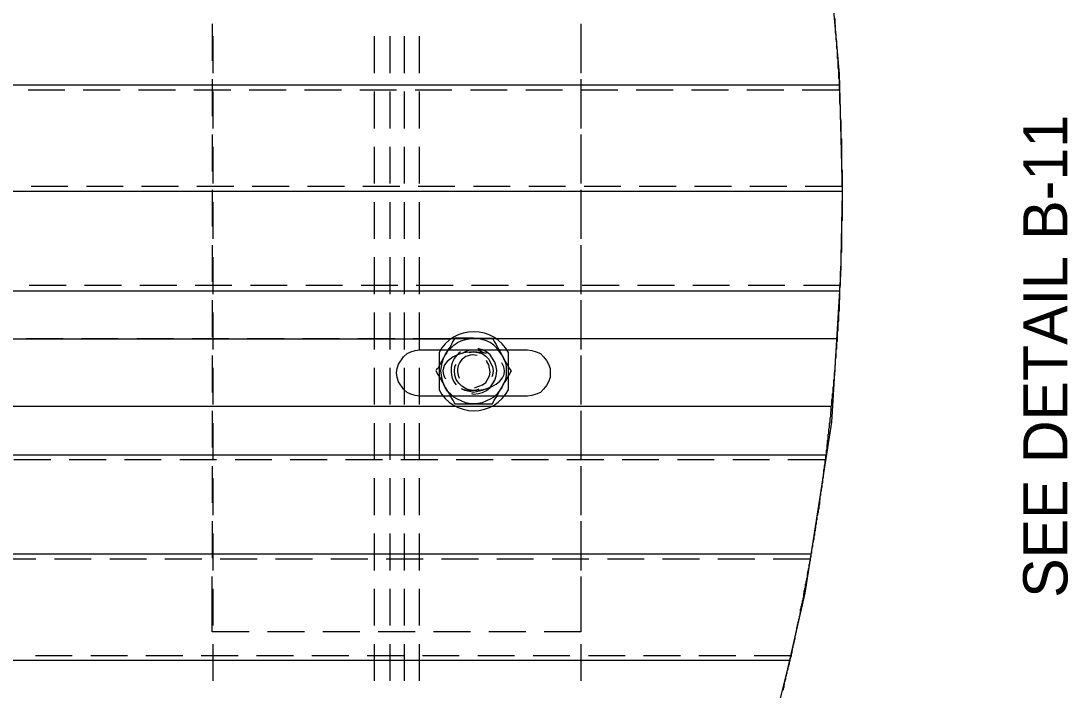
# Model space of a CAD drawing. Extents: x 1.3 to 33.9, y 0.2 to 9.4.
# Drawn here: x 9.045 to 11.175, y 5.313 to 6.675 of the extents above; entities that cross this region are included whole.
import ezdxf

# ---------------------------------------------------------------- set-up
doc = ezdxf.new("R2010")
doc.units = 0
for name, color, linetype in [('SD_P_Dimension Text', 7, 'Continuous'), ('SD_P_Shading', 7, 'Continuous'), ('SD_X_Exist Object Lines', 7, 'Continuous')]:
    doc.layers.add(name, color=color, linetype=linetype)

msp = doc.modelspace()

# ---------------------------------------------------------------- linework, layer by layer
at = {"layer": 'SD_P_Shading'}
msp.add_lwpolyline([(6.1843, 7.6814), (9.4343, 7.6814), (9.4343, 7.8064), (10.1843, 7.8064), (10.1843, 7.8064), (10.1843, 7.6814), (10.493, 7.6814), (10.541, 7.528), (10.5868, 7.3642), (10.6197, 7.2238), (10.6522, 7.0529), (10.685, 6.8399), (10.7029, 6.6435), (10.7098, 6.5676), (10.7124, 6.4633), (10.7159, 6.3261), (10.7125, 6.1595), (10.6937, 5.858), (10.671, 5.7102), (10.6401, 5.5097), (10.6028, 5.347), (10.563, 5.1902)], dxfattribs=at)
at = {"layer": 'SD_X_Exist Object Lines'}
for points in [[(9.4343, 6.6689), (9.4343, 6.5939)], [(10.1843, 6.6689), (10.1843, 6.5939)], [(10.7005, 6.6802), (10.7005, 6.6689), (10.7018, 6.6664), (10.7018, 6.6514), (10.703, 6.6489), (10.703, 6.6377), (10.7043, 6.6339), (10.7043, 6.6202), (10.7055, 6.6164), (10.7055, 6.6002), (10.7068, 6.5964), (10.7068, 6.5789), (10.708, 6.5764), (10.708, 6.5589), (10.7093, 6.5564), (10.7093, 6.5339), (10.7105, 6.5302), (10.7105, 6.5077), (10.7118, 6.5052), (10.7118, 6.4752), (10.713, 6.4727), (10.713, 6.4377), (10.7143, 6.4352), (10.7143, 6.3739), (10.7155, 6.3714), (10.7155, 6.2689), (10.7143, 6.2664), (10.7143, 6.2052), (10.713, 6.2027), (10.713, 6.1677), (10.7118, 6.1652), (10.7118, 6.1364), (10.7105, 6.1327), (10.7105, 6.1077), (10.7093, 6.1052), (10.7093, 6.0852), (10.708, 6.0814), (10.708, 6.0639), (10.7068, 6.0614), (10.7068, 6.0439), (10.7055, 6.0414), (10.7055, 6.0239), (10.7043, 6.0214), (10.7043, 6.0077), (10.703, 6.0039), (10.703, 5.9902), (10.7018, 5.9864), (10.7018, 5.9752), (10.7005, 5.9727), (10.7005, 5.9614), (10.6993, 5.9577), (10.6993, 5.9464), (10.698, 5.9439), (10.698, 5.9314), (10.6968, 5.9289), (10.6968, 5.9177), (10.6955, 5.9152), (10.6955, 5.9064), (10.6943, 5.9027), (10.6943, 5.8914), (10.693, 5.8902), (10.693, 5.8814), (10.6918, 5.8777), (10.6918, 5.8689), (10.6905, 5.8664), (10.6905, 5.8577), (10.6893, 5.8552), (10.6893, 5.8464), (10.688, 5.8439), (10.688, 5.8352), (10.6868, 5.8314), (10.6868, 5.8227), (10.6855, 5.8202), (10.6855, 5.8152), (10.6843, 5.8114), (10.6843, 5.8027), (10.683, 5.8002), (10.683, 5.7914), (10.6818, 5.7889), (10.6818, 5.7827), (10.6805, 5.7814), (10.6805, 5.7727), (10.6793, 5.7689), (10.6793, 5.7639), (10.678, 5.7602), (10.678, 5.7552), (10.6768, 5.7514), (10.6768, 5.7464), (10.6755, 5.7439), (10.6755, 5.7352), (10.6743, 5.7314), (10.6743, 5.7264), (10.673, 5.7227), (10.673, 5.7177), (10.6718, 5.7152), (10.6718, 5.7089), (10.6705, 5.7064), (10.6705, 5.7002), (10.6693, 5.6977), (10.6693, 5.6914), (10.668, 5.6889), (10.668, 5.6827), (10.6668, 5.6802), (10.6668, 5.6739), (10.6655, 5.6714), (10.6655, 5.6689), (10.6643, 5.6664), (10.6643, 5.6602), (10.663, 5.6577), (10.663, 5.6514), (10.6618, 5.6489), (10.6618, 5.6427), (10.6605, 5.6402), (10.6605, 5.6377), (10.6593, 5.6339), (10.6593, 5.6289), (10.658, 5.6252), (10.658, 5.6202), (10.6568, 5.6177), (10.6568, 5.6139), (10.6555, 5.6114), (10.6555, 5.6052), (10.6543, 5.6027), (10.6543, 5.6002), (10.653, 5.5977), (10.653, 5.5914), (10.6518, 5.5902), (10.6518, 5.5839), (10.6505, 5.5814), (10.6505, 5.5764), (10.6493, 5.5727), (10.6493, 5.5702), (10.648, 5.5677), (10.648, 5.5614), (10.6468, 5.5589), (10.6468, 5.5564), (10.6455, 5.5527), (10.6455, 5.5502), (10.6443, 5.5477), (10.6443, 5.5414), (10.643, 5.5389), (10.643, 5.5364), (10.6418, 5.5327), (10.6418, 5.5302), (10.6405, 5.5277), (10.6405, 5.5214), (10.6393, 5.5189), (10.6393, 5.5164), (10.638, 5.5139), (10.638, 5.5102), (10.6368, 5.5077), (10.6368, 5.5014), (10.6355, 5.4989), (10.6355, 5.4964), (10.6343, 5.4939), (10.6343, 5.4902), (10.633, 5.4877), (10.633, 5.4852), (10.6318, 5.4814), (10.6318, 5.4789), (10.6305, 5.4764), (10.6305, 5.4702), (10.6293, 5.4677), (10.6293, 5.4652), (10.628, 5.4627), (10.628, 5.4589), (10.6268, 5.4564), (10.6268, 5.4539), (10.6255, 5.4502), (10.6255, 5.4477), (10.6243, 5.4452), (10.6243, 5.4427), (10.623, 5.4389), (10.623, 5.4364), (10.6218, 5.4339), (10.6218, 5.4314), (10.6205, 5.4277), (10.6205, 5.4252), (10.6193, 5.4227), (10.6193, 5.4164), (10.618, 5.4139), (10.618, 5.4114), (10.6168, 5.4077), (10.6168, 5.4052), (10.6155, 5.4027), (10.6155, 5.4002), (10.6143, 5.3964), (10.6143, 5.3939), (10.613, 5.3914), (10.613, 5.3889), (10.6118, 5.3852), (10.6118, 5.3827), (10.6105, 5.3802), (10.6105, 5.3777), (10.6093, 5.3752), (10.6093, 5.3727), (10.608, 5.3689), (10.608, 5.3664), (10.6068, 5.3639), (10.6068, 5.3614), (10.6055, 5.3577), (10.6055, 5.3552), (10.603, 5.3502), (10.603, 5.3464), (10.6018, 5.3439), (10.6018, 5.3414), (10.6005, 5.3389), (10.6005, 5.3352), (10.5993, 5.3327), (10.5993, 5.3302), (10.598, 5.3277), (10.598, 5.3239), (10.5968, 5.3214), (10.5968, 5.3189), (10.5955, 5.3164), (10.5955, 5.3127)], [(9.4355, 6.6439), (9.4355, 6.5689)], [(9.7643, 6.5689), (9.7643, 6.6439)], [(9.7955, 6.6439), (9.7955, 6.5689)], [(9.8243, 6.6439), (9.8243, 6.5689)], [(9.8555, 6.5689), (9.8555, 6.6439)], [(10.1843, 6.6439), (10.1843, 6.5689)], [(10.7155, 6.3277), (4.4968, 6.3277), (4.4968, 6.5452), (10.7093, 6.5452)], [(9.4343, 6.5564), (9.4343, 6.4814)], [(10.1843, 6.5564), (10.1843, 6.4814)], [(9.1343, 6.5339), (9.0593, 6.5339)], [(9.2468, 6.5339), (9.1718, 6.5339)], [(9.3593, 6.5339), (9.2843, 6.5339)], [(9.4718, 6.5339), (9.3968, 6.5339)], [(9.4355, 6.5314), (9.4355, 6.4564)], [(9.5843, 6.5339), (9.5093, 6.5339)], [(9.6968, 6.5339), (9.6218, 6.5339)], [(9.8093, 6.5339), (9.7343, 6.5339)], [(9.7643, 6.4564), (9.7643, 6.5314)], [(9.7955, 6.5314), (9.7955, 6.4564)], [(9.8243, 6.5314), (9.8243, 6.4564)], [(9.9218, 6.5339), (9.8468, 6.5339)], [(9.8555, 6.4564), (9.8555, 6.5314)], [(10.0343, 6.5339), (9.9593, 6.5339)], [(10.1468, 6.5339), (10.0718, 6.5339)], [(10.2593, 6.5339), (10.1843, 6.5339)], [(10.1843, 6.5314), (10.1843, 6.4564)], [(10.3718, 6.5339), (10.2968, 6.5339)], [(10.4843, 6.5339), (10.4093, 6.5339)], [(10.5968, 6.5339), (10.5218, 6.5339)], [(10.7093, 6.5339), (10.6343, 6.5339)], [(9.4343, 6.4439), (9.4343, 6.3689)], [(10.1843, 6.4439), (10.1843, 6.3689)], [(9.4355, 6.4189), (9.4355, 6.3439)], [(9.7643, 6.3439), (9.7643, 6.4189)], [(9.7955, 6.4189), (9.7955, 6.3439)], [(9.8243, 6.4189), (9.8243, 6.3439)], [(9.8555, 6.3439), (9.8555, 6.4189)], [(10.1843, 6.4189), (10.1843, 6.3439)], [(9.1405, 6.3377), (9.0655, 6.3377)], [(9.253, 6.3377), (9.178, 6.3377)], [(9.3655, 6.3377), (9.2905, 6.3377)], [(9.478, 6.3377), (9.403, 6.3377)], [(9.4343, 6.3314), (9.4343, 6.2564)], [(9.5905, 6.3377), (9.5155, 6.3377)], [(9.703, 6.3377), (9.628, 6.3377)], [(9.8155, 6.3377), (9.7405, 6.3377)], [(9.928, 6.3377), (9.853, 6.3377)], [(10.0405, 6.3377), (9.9655, 6.3377)], [(10.153, 6.3377), (10.078, 6.3377)], [(10.1843, 6.3314), (10.1843, 6.2564)], [(10.2655, 6.3377), (10.1905, 6.3377)], [(10.378, 6.3377), (10.303, 6.3377)], [(10.4905, 6.3377), (10.4155, 6.3377)], [(10.603, 6.3377), (10.528, 6.3377)], [(10.7155, 6.3377), (10.6405, 6.3377)], [(9.4355, 6.3064), (9.4355, 6.2314)], [(9.7643, 6.2314), (9.7643, 6.3064)], [(9.7955, 6.3064), (9.7955, 6.2314)], [(9.8243, 6.3064), (9.8243, 6.2314)], [(9.8555, 6.2314), (9.8555, 6.3064)], [(10.1843, 6.3064), (10.1843, 6.2314)], [(9.4343, 6.2189), (9.4343, 6.1439)], [(10.1843, 6.2189), (10.1843, 6.1439)], [(9.4355, 6.1939), (9.4355, 6.1189)], [(9.7643, 6.1189), (9.7643, 6.1939)], [(9.7955, 6.1939), (9.7955, 6.1189)], [(9.8243, 6.1939), (9.8243, 6.1189)], [(9.8555, 6.1189), (9.8555, 6.1939)], [(10.1843, 6.1939), (10.1843, 6.1189)], [(9.1368, 6.1364), (9.0618, 6.1364)], [(9.2493, 6.1364), (9.1743, 6.1364)], [(9.3618, 6.1364), (9.2868, 6.1364)], [(9.4743, 6.1364), (9.3993, 6.1364)], [(9.5868, 6.1364), (9.5118, 6.1364)], [(9.6993, 6.1364), (9.6243, 6.1364)], [(9.8118, 6.1364), (9.7368, 6.1364)], [(9.9243, 6.1364), (9.8493, 6.1364)], [(10.0368, 6.1364), (9.9618, 6.1364)], [(10.1493, 6.1364), (10.0743, 6.1364)], [(10.2618, 6.1364), (10.1868, 6.1364)], [(10.3743, 6.1364), (10.2993, 6.1364)], [(10.4868, 6.1364), (10.4118, 6.1364)], [(10.5993, 6.1364), (10.5243, 6.1364)], [(10.7118, 6.1364), (10.6368, 6.1364)], [(10.7105, 6.1252), (6.1843, 6.1252)], [(9.4343, 6.1064), (9.4343, 6.0314)], [(10.1843, 6.1064), (10.1843, 6.0314)], [(9.4355, 6.0814), (9.4355, 6.0064)], [(9.7643, 6.0064), (9.7643, 6.0814)], [(9.7955, 6.0814), (9.7955, 6.0064)], [(9.8243, 6.0814), (9.8243, 6.0064)], [(9.8555, 6.0064), (9.8555, 6.0814)], [(10.1843, 6.0814), (10.1843, 6.0064)], [(4.4968, 6.0277), (9.9193, 6.0277)], [(9.1305, 6.0277), (9.0555, 6.0277)], [(9.243, 6.0277), (9.168, 6.0277)], [(9.3555, 6.0277), (9.2805, 6.0277)], [(9.468, 6.0277), (9.393, 6.0277)], [(9.5805, 6.0277), (9.5055, 6.0277)], [(9.693, 6.0277), (9.618, 6.0277)], [(9.8055, 6.0277), (9.7305, 6.0277)], [(9.918, 6.0277), (9.843, 6.0277)], [(10.013, 6.0277), (9.938, 6.0277), (9.9193, 6.0277)], [(10.0305, 6.0277), (9.9555, 6.0277)], [(9.9618, 5.9164), (9.9655, 5.9152), (9.9755, 5.9164), (9.9843, 5.9189), (9.9918, 5.9227), (9.9993, 5.9289), (10.0043, 5.9364), (10.0093, 5.9439), (10.0118, 5.9527), (10.013, 5.9627), (10.0118, 5.9714), (10.0093, 5.9802), (10.0043, 5.9877), (9.9993, 5.9952), (9.9918, 6.0014), (9.9843, 6.0052), (9.9755, 6.0077), (9.9743, 6.0089)], [(10.7055, 6.0277), (10.013, 6.0277)], [(10.143, 6.0277), (10.068, 6.0277)], [(10.2555, 6.0277), (10.1805, 6.0277)], [(10.368, 6.0277), (10.293, 6.0277)], [(10.4805, 6.0277), (10.4055, 6.0277)], [(10.593, 6.0277), (10.518, 6.0277)], [(10.7055, 6.0277), (10.6305, 6.0277)], [(9.4343, 5.9939), (9.4343, 5.9189)], [(9.9043, 5.9114), (9.8568, 5.9114), (9.8468, 5.9127), (9.838, 5.9152), (9.8305, 5.9189), (9.823, 5.9252), (9.813, 5.9402), (9.8105, 5.9489), (9.8093, 5.9589), (9.8105, 5.9677), (9.813, 5.9764), (9.823, 5.9914), (9.8305, 5.9977), (9.838, 6.0014), (9.8468, 6.0039), (9.8568, 6.0052), (9.898, 6.0052)], [(9.8955, 6.0002), (9.8955, 5.9239)], [(9.898, 6.0052), (9.973, 6.0052), (10.033, 6.0052)], [(9.9918, 5.9989), (9.9893, 5.9989), (9.9805, 6.0002), (9.9655, 6.0014), (9.9505, 6.0002), (9.943, 5.9989), (9.933, 5.9952), (9.9243, 5.9914), (9.918, 5.9864), (9.9118, 5.9814), (9.9068, 5.9752), (9.9043, 5.9689), (9.903, 5.9627), (9.9043, 5.9552), (9.9068, 5.9489), (9.9093, 5.9464)], [(9.943, 5.9989), (9.948, 6.0014), (9.9543, 6.0039), (9.9605, 6.0052), (9.9655, 6.0052), (9.9718, 6.0052), (9.978, 6.0039), (9.983, 6.0014), (9.9893, 5.9989)], [(9.9568, 6.0002), (9.9655, 6.0014), (9.9743, 6.0002), (9.983, 5.9977), (9.9905, 5.9927), (9.9968, 5.9864), (10.0005, 5.9789), (10.0043, 5.9714), (10.0055, 5.9627), (10.0043, 5.9539), (10.003, 5.9502)], [(10.033, 6.0052), (10.0755, 6.0052), (10.0843, 6.0039), (10.093, 6.0014), (10.1018, 5.9977), (10.108, 5.9914), (10.1143, 5.9839), (10.118, 5.9764), (10.1218, 5.9677), (10.1218, 5.9489), (10.118, 5.9402), (10.1143, 5.9327), (10.108, 5.9252), (10.1018, 5.9189), (10.093, 5.9152), (10.0843, 5.9127), (10.0755, 5.9114), (10.028, 5.9114)], [(10.0368, 5.9239), (10.0368, 6.0002)], [(10.1843, 5.9939), (10.1843, 5.9189)], [(9.4355, 5.9689), (9.4355, 5.8939)], [(9.7643, 5.8939), (9.7643, 5.9689)], [(9.7955, 5.9689), (9.7955, 5.8939)], [(9.8243, 5.9689), (9.8243, 5.8939)], [(9.8555, 5.8939), (9.8555, 5.9689)], [(9.9768, 5.9252), (9.9743, 5.9239), (9.9655, 5.9227), (9.9568, 5.9239), (9.9493, 5.9264), (9.9418, 5.9314), (9.9355, 5.9377), (9.9305, 5.9452), (9.928, 5.9539), (9.9268, 5.9627), (9.928, 5.9714), (9.9305, 5.9764)], [(9.968, 5.9289), (9.9693, 5.9289), (9.9768, 5.9314), (9.9843, 5.9339), (9.9905, 5.9389), (9.9943, 5.9452), (9.998, 5.9527), (9.9993, 5.9602), (9.998, 5.9677), (9.9968, 5.9752), (9.993, 5.9814), (9.9918, 5.9839)], [(10.1843, 5.9689), (10.1843, 5.8939)], [(9.9405, 5.9264), (9.943, 5.9252), (9.9505, 5.9239), (9.9643, 5.9227), (9.9655, 5.9227), (9.9805, 5.9239), (9.9893, 5.9252), (9.983, 5.9227), (9.978, 5.9214), (9.9718, 5.9202), (9.9655, 5.9189), (9.9605, 5.9202), (9.9543, 5.9214), (9.948, 5.9227), (9.943, 5.9252)], [(10.028, 5.9114), (9.953, 5.9114), (9.9043, 5.9114)], [(9.9318, 5.8902), (4.4968, 5.8902), (4.4968, 5.7914), (10.683, 5.7914)], [(9.118, 5.8902), (9.043, 5.8902)], [(9.2305, 5.8902), (9.1555, 5.8902)], [(9.343, 5.8902), (9.268, 5.8902)], [(9.4555, 5.8902), (9.3805, 5.8902)], [(9.4343, 5.8814), (9.4343, 5.8064)], [(9.568, 5.8902), (9.493, 5.8902)], [(9.6805, 5.8902), (9.6055, 5.8902)], [(9.793, 5.8902), (9.718, 5.8902)], [(9.9055, 5.8902), (9.8305, 5.8902)], [(9.9993, 5.8902), (9.9318, 5.8902)], [(10.018, 5.8902), (9.943, 5.8902)], [(9.9655, 5.8952), (9.9718, 5.8952), (9.988, 5.8952), (10.0043, 5.8952)], [(10.693, 5.8902), (9.9993, 5.8902)], [(10.1305, 5.8902), (10.0555, 5.8902)], [(10.243, 5.8902), (10.168, 5.8902)], [(10.1843, 5.8814), (10.1843, 5.8064)], [(10.3555, 5.8902), (10.2805, 5.8902)], [(10.468, 5.8902), (10.393, 5.8902)], [(10.5805, 5.8902), (10.5055, 5.8902)], [(10.693, 5.8902), (10.618, 5.8902)], [(9.4355, 5.8564), (9.4355, 5.7814)], [(9.7643, 5.7814), (9.7643, 5.8564)], [(9.7955, 5.8564), (9.7955, 5.7814)], [(9.8243, 5.8564), (9.8243, 5.7814)], [(9.8555, 5.7814), (9.8555, 5.8564)], [(10.1843, 5.8564), (10.1843, 5.7814)], [(9.1055, 5.7814), (9.0305, 5.7814)], [(9.218, 5.7814), (9.143, 5.7814)], [(9.3305, 5.7814), (9.2555, 5.7814)], [(9.443, 5.7814), (9.368, 5.7814)], [(9.5555, 5.7814), (9.4805, 5.7814)], [(9.668, 5.7814), (9.593, 5.7814)], [(9.7805, 5.7814), (9.7055, 5.7814)], [(9.893, 5.7814), (9.818, 5.7814)], [(10.0055, 5.7814), (9.9305, 5.7814)], [(10.118, 5.7814), (10.043, 5.7814)], [(10.2305, 5.7814), (10.1555, 5.7814)], [(10.343, 5.7814), (10.268, 5.7814)], [(10.4555, 5.7814), (10.3805, 5.7814)], [(10.568, 5.7814), (10.493, 5.7814)], [(10.6805, 5.7814), (10.6055, 5.7814)], [(9.4343, 5.7689), (9.4343, 5.6939)], [(10.1843, 5.7689), (10.1843, 5.6939)], [(9.4355, 5.7439), (9.4355, 5.6689)], [(9.7643, 5.6689), (9.7643, 5.7439)], [(9.7955, 5.7439), (9.7955, 5.6689)], [(9.8243, 5.7439), (9.8243, 5.6689)], [(9.8555, 5.6689), (9.8555, 5.7439)], [(10.1843, 5.7439), (10.1843, 5.6689)], [(9.4343, 5.6564), (9.4343, 5.5814)], [(10.1843, 5.6564), (10.1843, 5.5814)], [(9.4355, 5.6314), (9.4355, 5.5564)], [(9.7643, 5.5564), (9.7643, 5.6314)], [(9.7955, 5.6314), (9.7955, 5.5564)], [(9.8243, 5.6314), (9.8243, 5.5564)], [(9.8555, 5.5564), (9.8555, 5.6314)], [(10.1843, 5.6314), (10.1843, 5.5564)], [(10.6093, 5.3727), (4.4968, 5.3727), (4.4968, 5.5902), (10.6518, 5.5902)], [(9.0755, 5.5789), (9.0005, 5.5789)], [(9.188, 5.5789), (9.113, 5.5789)], [(9.3005, 5.5789), (9.2255, 5.5789)], [(9.413, 5.5789), (9.338, 5.5789)], [(9.5255, 5.5789), (9.4505, 5.5789)], [(9.638, 5.5789), (9.563, 5.5789)], [(9.7505, 5.5789), (9.6755, 5.5789)], [(9.863, 5.5789), (9.788, 5.5789)], [(9.9755, 5.5789), (9.9005, 5.5789)], [(10.088, 5.5789), (10.013, 5.5789)], [(10.2005, 5.5789), (10.1255, 5.5789)], [(10.313, 5.5789), (10.238, 5.5789)], [(10.4255, 5.5789), (10.3505, 5.5789)], [(10.538, 5.5789), (10.463, 5.5789)], [(10.6505, 5.5789), (10.5755, 5.5789)], [(9.5093, 5.4314), (9.4343, 5.4314), (9.4343, 5.4689), (9.4343, 5.5439)], [(10.1843, 5.5439), (10.1843, 5.4689), (10.1843, 5.4314), (10.1093, 5.4314)], [(9.4355, 5.5189), (9.4355, 5.4439)], [(9.7643, 5.4439), (9.7643, 5.5189)], [(9.7955, 5.5189), (9.7955, 5.4439)], [(9.8243, 5.5189), (9.8243, 5.4439)], [(9.8555, 5.4439), (9.8555, 5.5189)], [(10.1843, 5.5189), (10.1843, 5.4439)], [(9.6218, 5.4314), (9.5468, 5.4314)], [(9.7343, 5.4314), (9.6593, 5.4314)], [(9.8468, 5.4314), (9.7718, 5.4314)], [(9.9593, 5.4314), (9.8843, 5.4314)], [(10.0718, 5.4314), (9.9968, 5.4314)], [(9.4355, 5.4064), (9.4355, 5.3314)], [(9.7643, 5.3314), (9.7643, 5.4064)], [(9.7955, 5.4064), (9.7955, 5.3314)], [(9.8243, 5.4064), (9.8243, 5.3314)], [(9.8555, 5.3314), (9.8555, 5.4064)], [(10.1843, 5.4064), (10.1843, 5.3314)], [(9.1493, 5.3827), (9.0743, 5.3827)], [(9.2618, 5.3827), (9.1868, 5.3827)], [(9.3743, 5.3827), (9.2993, 5.3827)], [(9.4868, 5.3827), (9.4118, 5.3827)], [(9.5993, 5.3827), (9.5243, 5.3827)], [(9.7118, 5.3827), (9.6368, 5.3827)], [(9.8243, 5.3827), (9.7493, 5.3827)], [(9.9368, 5.3827), (9.8618, 5.3827)], [(10.0493, 5.3827), (9.9743, 5.3827)], [(10.1618, 5.3827), (10.0868, 5.3827)], [(10.2743, 5.3827), (10.1993, 5.3827)], [(10.3868, 5.3827), (10.3118, 5.3827)], [(10.4993, 5.3827), (10.4243, 5.3827)], [(10.6118, 5.3827), (10.5368, 5.3827)]]:
    msp.add_lwpolyline(points, dxfattribs=at)
for points in [[(9.9655, 6.0289), (9.958, 6.0289), (9.9518, 6.0289), (9.9443, 6.0289), (9.9368, 6.0289), (9.928, 6.0289), (9.923, 6.0214), (9.9193, 6.0139), (9.9143, 6.0064), (9.9105, 5.9989), (9.908, 5.9952), (9.913, 6.0027), (9.9193, 6.0089), (9.9255, 6.0152), (9.933, 6.0202), (9.9405, 6.0239), (9.9493, 6.0264), (9.9568, 6.0277)], [(10.0043, 6.0289), (10.008, 6.0227), (10.0118, 6.0164), (10.0155, 6.0089), (10.0193, 6.0027), (10.023, 5.9952), (10.018, 6.0027), (10.013, 6.0089), (10.0068, 6.0152), (9.9993, 6.0202), (9.9918, 6.0239), (9.983, 6.0264), (9.9743, 6.0277), (9.9655, 6.0289), (9.9718, 6.0289), (9.988, 6.0289)], [(9.908, 5.9952), (9.9043, 5.9889), (9.9005, 5.9814), (9.8968, 5.9739), (9.893, 5.9677), (9.8905, 5.9652), (9.8893, 5.9627), (9.893, 5.9552), (9.898, 5.9477), (9.9018, 5.9402), (9.9043, 5.9364), (9.9068, 5.9314), (9.908, 5.9289), (9.9043, 5.9364), (9.9018, 5.9452), (9.9005, 5.9539), (9.8993, 5.9627), (9.9005, 5.9714), (9.9018, 5.9789), (9.9043, 5.9877)], [(10.023, 5.9952), (10.0268, 5.9877), (10.0305, 5.9789), (10.0318, 5.9714), (10.0318, 5.9627), (10.0318, 5.9539), (10.0305, 5.9452), (10.0268, 5.9364), (10.023, 5.9289), (10.0268, 5.9364), (10.0318, 5.9427), (10.0355, 5.9502), (10.0393, 5.9564), (10.0405, 5.9589), (10.043, 5.9627), (10.038, 5.9689), (10.0343, 5.9764), (10.0293, 5.9839), (10.0255, 5.9927)], [(9.908, 5.9289), (9.913, 5.9214), (9.9168, 5.9152), (9.9205, 5.9077), (9.9243, 5.9014), (9.928, 5.8952), (9.9368, 5.8952), (9.9443, 5.8952), (9.9518, 5.8952), (9.958, 5.8952), (9.9655, 5.8952), (9.9568, 5.8964), (9.9493, 5.8977), (9.9405, 5.9014), (9.933, 5.9052), (9.9255, 5.9089), (9.9193, 5.9152), (9.913, 5.9214)], [(10.0043, 5.8952), (10.008, 5.9027), (10.013, 5.9102), (10.0168, 5.9177), (10.0218, 5.9264), (10.023, 5.9289), (10.018, 5.9214), (10.013, 5.9152), (10.0068, 5.9089), (9.9993, 5.9052), (9.9918, 5.9014), (9.983, 5.8977), (9.9743, 5.8964), (9.9655, 5.8952), (9.9718, 5.8952), (9.988, 5.8952)]]:
    msp.add_lwpolyline(points, close=True, dxfattribs=at)
for centre, radius, start, end in [((9.9662, 5.962), 0.0803, 28.3612, 151.6388), ((9.9665, 5.9636), 0.0466, 125.6772, 219.5508), ((9.9647, 5.9631), 0.0319, 74.7957, 209.0268), ((9.9662, 5.9613), 0.0799, 207.9206, 332.0794)]:
    msp.add_arc(centre, radius, start, end, dxfattribs=at)
msp.add_ellipse((9.6915, 6.0159), major_axis=(-0.337, 0.0587), ratio=0.260841, start_param=2.697871, end_param=3.372699, dxfattribs=at)

# ---------------------------------------------------------------- texts
at = {"layer": 'SD_P_Dimension Text'}
msp.add_text('SEE DETAIL B-11', height=0.09, rotation=90, dxfattribs=at).set_placement((11.174, 5.5006))

doc.saveas('drawing.dxf')
